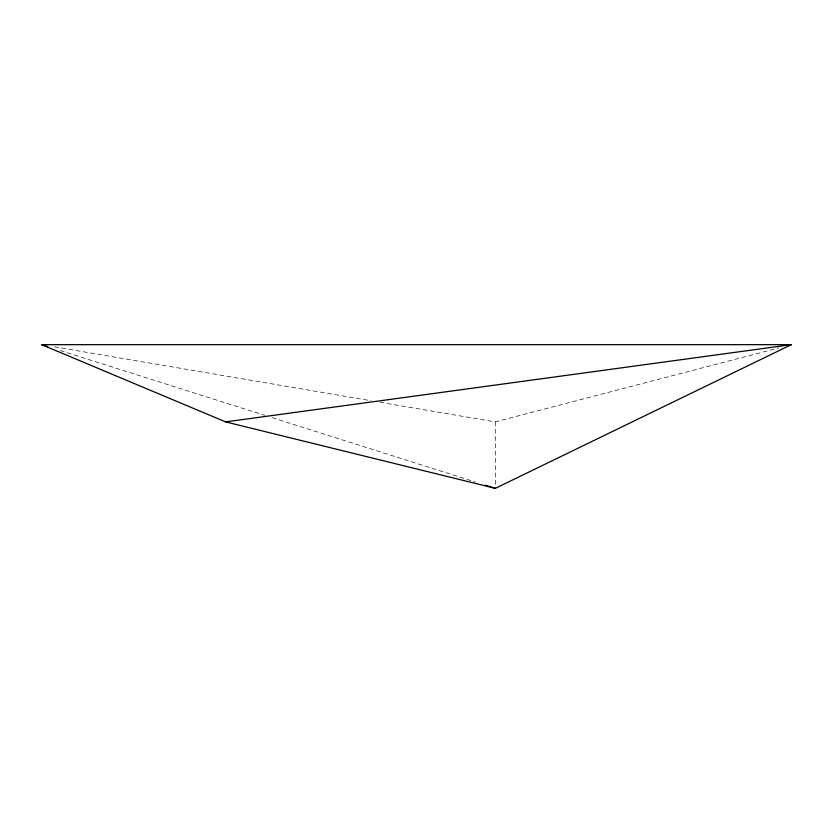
<?xml version="1.0" encoding="UTF-8"?>
<svg xmlns="http://www.w3.org/2000/svg" width="833" height="833" viewBox="0 0 833 833"><rect width="100%" height="100%" fill="white"/><g stroke="black" fill="none" stroke-linecap="round" stroke-linejoin="round"><path stroke-width="0.62" stroke-dasharray="4.17 3.12" d="M379.942 402.256L495.271 421.883L778.803 347.934M54.468 346.84L370.966 400.725M60.247 350.547L264.779 415.323M272.214 417.677L475.518 482.057M495.271 421.883L495.343 485.785"/><path stroke-width="1.25" d="M495.354 488.336L791.35 344.664L41.65 344.664L225.587 421.883L495.354 488.336L485.431 485.202M787.591 345.643L791.35 344.664L225.587 421.883M45.492 345.32L41.65 344.664L47.845 346.622"/></g></svg>
